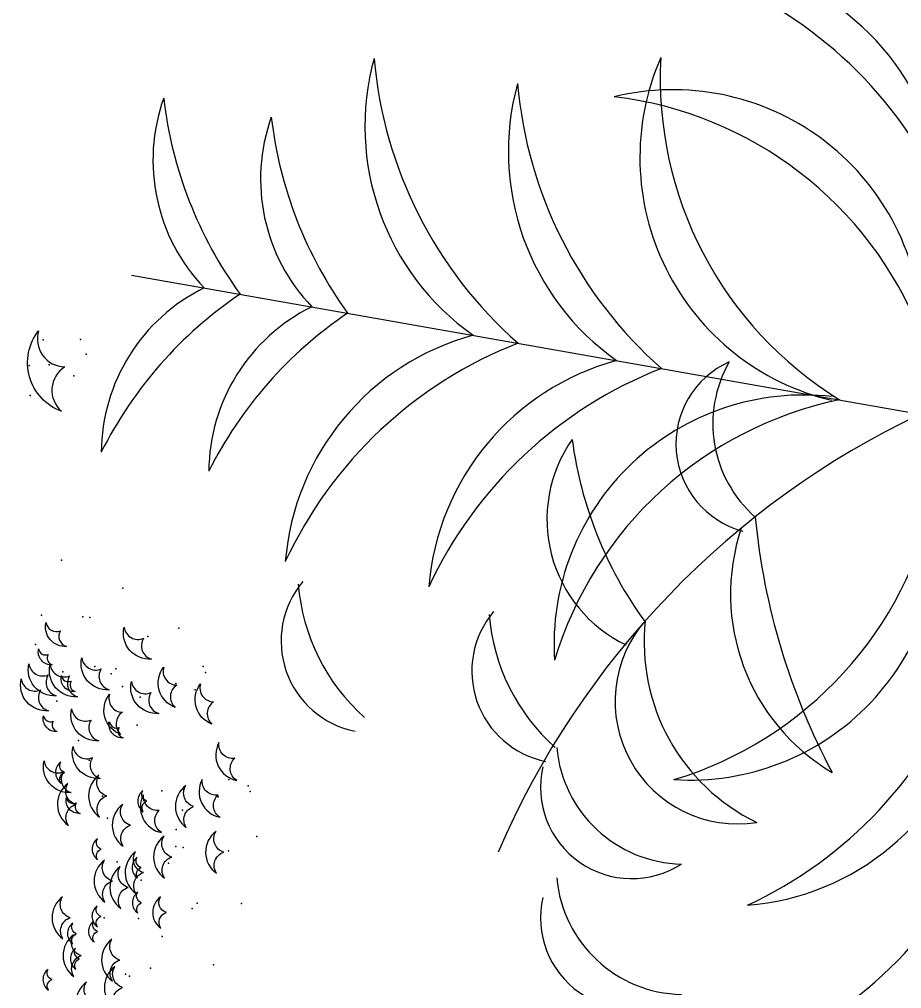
# Model space of a CAD drawing. Header units: millimetres. Extents: x 209.8 to 281.8, y 45 to 110.
# Drawn here: x 251.2494 to 251.6625, y 91.1182 to 91.5723 of the extents above; entities that cross this region are included whole.
import ezdxf

# ---------------------------------------------------------------- set-up
doc = ezdxf.new("R2010")
doc.units = ezdxf.units.MM
doc.header["$LTSCALE"] = 0.65
doc.linetypes.add('DASHED', pattern=[0.75, 0.5, -0.25])
for name, color, linetype in [('ARBOLES', 95, 'Continuous'), ('cajones', 235, 'Continuous'), ('murodelgado', 1, 'Continuous'), ('murosgrueso', 5, 'Continuous'), ('plazaacceso', 251, 'Continuous'), ('vidrios', 4, 'Continuous')]:
    doc.layers.add(name, color=color, linetype=linetype)

# ---------------------------------------------------------------- blocks, each defined once
blk = doc.blocks.new('arb-pl61')
for points in [[(-0.26963, 0.34046, 0.500189), (-0.25698, 0.33466, -0.508573), (-0.28306, 0.33681, 0.500189)], [(-0.23196, 0.34046, -0.500189), (-0.24461, 0.33466, 0.508573), (-0.21854, 0.33681, -0.500189)], [(-0.4982, 0.32697, 0.500189), (-0.4729, 0.31537, -0.508573), (-0.52506, 0.31968, 0.500189)], [(-0.28749, 0.32261, 0.500189), (-0.27484, 0.31681, -0.508573), (-0.30092, 0.31897, 0.500189)], [(-0.2141, 0.32261, -0.500189), (-0.22675, 0.31681, 0.508573), (-0.20068, 0.31897, -0.500189)], [(-0.32215, 0.31346, 0.500189), (-0.30824, 0.31346, -0.508573), (-0.33285, 0.30456, 0.500189)], [(-0.17944, 0.31346, -0.500189), (-0.19335, 0.31346, 0.508573), (-0.16875, 0.30456, -0.500189)], [(-0.28876, 0.30584, 0.500189), (-0.27485, 0.30583, -0.508573), (-0.29945, 0.29693, 0.500189)], [(-0.21283, 0.30584, -0.500189), (-0.22675, 0.30583, 0.508573), (-0.20214, 0.29693, -0.500189)], [(-0.28352, 0.28493, 0.500189), (-0.27087, 0.27913, -0.508573), (-0.29695, 0.28129, 0.500189)], [(-0.21807, 0.28493, -0.500189), (-0.23072, 0.27913, 0.508573), (-0.20465, 0.28129, -0.500189)], [(-0.31357, 0.282, 0.500189), (-0.29965, 0.282, -0.508573), (-0.32426, 0.2731, 0.500189)], [(-0.27535, 0.2797, 0.500189), (-0.26839, 0.27969, -0.508573), (-0.2807, 0.27524, 0.500189)], [(-0.22624, 0.2797, -0.500189), (-0.2332, 0.27969, 0.508573), (-0.2209, 0.27524, -0.500189)], [(-0.18803, 0.282, -0.500189), (-0.20194, 0.282, 0.508573), (-0.17733, 0.2731, -0.500189)], [(-0.34478, 0.26663, 0.500189), (-0.33434, 0.26662, -0.508573), (-0.3528, 0.25995, 0.500189)], [(-0.15682, 0.26663, -0.500189), (-0.16725, 0.26662, 0.508573), (-0.1488, 0.25995, -0.500189)], [(-0.31643, 0.26198, 0.500189), (-0.30252, 0.26197, -0.508573), (-0.32712, 0.25307, 0.500189)], [(-0.31304, 0.26178, 0.500189), (-0.30608, 0.26178, -0.508573), (-0.31839, 0.25733, 0.500189)], [(-0.2859, 0.26484, 0.500189), (-0.27199, 0.26483, -0.508573), (-0.29659, 0.25593, 0.500189)], [(-0.2157, 0.26484, -0.500189), (-0.22961, 0.26483, 0.508573), (-0.205, 0.25593, -0.500189)], [(-0.18516, 0.26198, -0.500189), (-0.19908, 0.26197, 0.508573), (-0.17447, 0.25307, -0.500189)], [(-0.18855, 0.26178, -0.500189), (-0.19551, 0.26178, 0.508573), (-0.18321, 0.25733, -0.500189)], [(-0.33364, 0.25429, 0.500189), (-0.32668, 0.25429, -0.508573), (-0.33899, 0.24984, 0.500189)], [(-0.2636, 0.25739, 0.500189), (-0.24968, 0.25738, -0.508573), (-0.27429, 0.24848, 0.500189)], [(-0.238, 0.25739, -0.500189), (-0.25191, 0.25738, 0.508573), (-0.22731, 0.24848, -0.500189)], [(-0.16795, 0.25429, -0.500189), (-0.17491, 0.25429, 0.508573), (-0.16261, 0.24984, -0.500189)], [(-0.32168, 0.24978, 0.500189), (-0.30777, 0.24978, -0.508573), (-0.33237, 0.24088, 0.500189)], [(-0.17991, 0.24978, -0.500189), (-0.19383, 0.24978, 0.508573), (-0.16922, 0.24088, -0.500189)], [(-0.29348, 0.24251, 0.500189), (-0.28652, 0.24251, -0.508573), (-0.29882, 0.23806, 0.500189)], [(-0.20812, 0.24251, -0.500189), (-0.21507, 0.24251, 0.508573), (-0.20277, 0.23806, -0.500189)], [(-0.31452, 0.24196, 0.500189), (-0.30061, 0.24195, -0.508573), (-0.32521, 0.23305, 0.500189)], [(-0.26169, 0.23736, 0.500189), (-0.24777, 0.23736, -0.508573), (-0.27238, 0.22846, 0.500189)], [(-0.26095, 0.23792, -0.500189), (-0.26791, 0.23792, 0.508573), (-0.2556, 0.23347, -0.500189)], [(-0.23991, 0.23736, -0.500189), (-0.25382, 0.23736, 0.508573), (-0.22921, 0.22846, -0.500189)], [(-0.24064, 0.23792, 0.500189), (-0.23369, 0.23792, -0.508573), (-0.24599, 0.23347, 0.500189)], [(-0.18707, 0.24196, -0.500189), (-0.20099, 0.24195, 0.508573), (-0.17638, 0.23305, -0.500189)], [(-0.16885, 0.22764, -0.500189), (-0.17581, 0.22764, 0.508573), (-0.16351, 0.22319, -0.500189)], [(-0.13922, 0.22899, -0.500189), (-0.15314, 0.22899, 0.508573), (-0.12853, 0.22009, -0.500189)], [(-0.12256, 0.22461, -0.500189), (-0.13647, 0.22461, 0.508573), (-0.11187, 0.21571, -0.500189)], [(-0.16078, 0.22231, -0.500189), (-0.16773, 0.2223, 0.508573), (-0.15543, 0.21786, -0.500189)], [(-0.17481, 0.20931, -0.500189), (-0.18872, 0.20931, 0.508573), (-0.16411, 0.20041, -0.500189)], [(-0.16408, 0.20953, -0.500189), (-0.17104, 0.20952, 0.508573), (-0.15874, 0.20507, -0.500189)], [(-0.15023, 0.20745, -0.500189), (-0.16414, 0.20744, 0.508573), (-0.13954, 0.19855, -0.500189)], [(-0.14882, 0.20571, -0.500189), (-0.15578, 0.20571, 0.508573), (-0.14347, 0.20126, -0.500189)], [(-0.1197, 0.20459, -0.500189), (-0.13361, 0.20458, 0.508573), (-0.109, 0.19569, -0.500189)], [(-0.14265, 0.18512, -0.500189), (-0.14961, 0.18512, 0.508573), (-0.1373, 0.18067, -0.500189)]]:
    blk.add_lwpolyline(points, format="xyb", close=True)
for p in [(-0.51081, 0.3422), (-0.50089, 0.3422), (-0.29252, 0.3422), (-0.28855, 0.3422), (-0.21304, 0.3422), (-0.20907, 0.3422), (-0.3203, 0.33625), (-0.18129, 0.33625), (-0.49097, 0.3303), (-0.28061, 0.33228), (-0.22098, 0.33228), (-0.28855, 0.32237), (-0.21304, 0.32237), (-0.51875, 0.32038), (-0.50287, 0.3184), (-0.32229, 0.31642), (-0.17931, 0.31642), (-0.35602, 0.31245), (-0.14557, 0.31245), (-0.50684, 0.3065), (-0.48898, 0.30055), (-0.28855, 0.29857), (-0.21304, 0.29857), (-0.31038, 0.29064), (-0.29847, 0.29064), (-0.27268, 0.29064), (-0.22892, 0.29064), (-0.20312, 0.29064), (-0.19121, 0.29064), (-0.3461, 0.28667), (-0.3084, 0.28667), (-0.1932, 0.28667), (-0.15549, 0.28667), (-0.38579, 0.2827), (-0.34809, 0.2827), (-0.31633, 0.27874), (-0.18526, 0.27874), (-0.15351, 0.2827), (-0.1158, 0.2827), (-0.28061, 0.27477), (-0.22098, 0.27477), (-0.35801, 0.25891), (-0.3203, 0.25891), (-0.26275, 0.25494), (-0.23884, 0.25494), (-0.18129, 0.25891), (-0.14359, 0.25891), (-0.34213, 0.24899), (-0.30443, 0.24899), (-0.27665, 0.25296), (-0.22495, 0.25296), (-0.19717, 0.24899), (-0.15946, 0.24899), (-0.12771, 0.24502), (-0.12771, 0.23114), (-0.1674, 0.22916), (-0.1297, 0.22916)]:
    blk.add_point(p)
blk = doc.blocks.new('arb-pl52')
blk.add_line((-0.52502, 0.07079), (-0.03261, -0.01603))
for centre, radius, start, end in [((-0.17718, 0.1083), 0.15984, 25.24891, 95.39371), ((-0.26139, 0.00856), 0.26795, 31.37119, 75.03657), ((-0.21952, 0.16372), 0.15984, 164.60629, 234.75109), ((-0.10668, 0.22933), 0.26795, 184.96343, 228.62881), ((-0.05186, 0.14413), 0.15581, 156.36542, 256.57406), ((0.04076, 0.19348), 0.23573, 176.81221, 238.33354), ((-0.12995, 0.14793), 0.15984, 164.60629, 234.75109), ((-0.01711, 0.21354), 0.26795, 184.96343, 228.62881), ((-0.18699, 0.03074), 0.15581, 3.42594, 103.63458), ((-0.25168, -0.0519), 0.23573, 21.66646, 83.18779), ((-0.39629, 0.14255), 0.1154, 160.37567, 223.71003), ((-0.24696, 0.21126), 0.25976, 186.62064, 215.92372), ((-0.32911, 0.1307), 0.1154, 160.37567, 223.71003), ((-0.17979, 0.19941), 0.25976, 186.62064, 215.92372), ((-0.42859, -0.04066), 0.1154, 116.28997, 179.62433), ((-0.31177, -0.1563), 0.25976, 124.07628, 153.37936), ((-0.36141, -0.05251), 0.1154, 116.28997, 179.62433), ((-0.2446, -0.16815), 0.25976, 124.07628, 153.37936), ((-0.26972, -0.12102), 0.15984, 105.24891, 175.39371), ((-0.18613, -0.22127), 0.26795, 111.37119, 155.03657), ((-0.18015, -0.13681), 0.15984, 105.24891, 175.39371), ((-0.09656, -0.23706), 0.26795, 111.37119, 155.03657), ((-0.12887, -0.03478), 0.05628, 114.22575, 255.12788), ((-0.08411, -0.02193), 0.078, 150.43977, 228.66943), ((-0.10548, -0.15995), 0.15581, 83.42594, 183.63458), ((-0.03533, -0.238), 0.23573, 101.66646, 163.18779), ((0.19974, -0.50367), 0.54016, 115.47721, 156.6585), ((-0.17879, -0.08184), 0.08691, 144.98654, 244.40339), ((-0.00215, 0.00098), 0.25, 187.57587, 215.89417), ((-0.25458, -0.01875), 0.23573, 286.81221, 348.33354), ((-0.17653, -0.0889), 0.15581, 266.36542, 6.57406), ((0.28487, -0.04075), 0.42237, 185.40074, 208.13904), ((-0.02158, -0.1285), 0.12951, 161.44767, 239.36723), ((-0.37416, -0.1578), 0.05752, 139.742, 258.74753), ((-0.29627, -0.11229), 0.12508, 184.61802, 228.21064), ((-0.25509, -0.1766), 0.05752, 139.742, 258.74753), ((-0.1772, -0.13109), 0.12508, 184.61802, 228.21064), ((-0.14661, -0.19551), 0.07657, 138.87442, 278.97626), ((-0.08008, -0.15874), 0.12495, 173.75364, 244.09705), ((-0.25364, -0.07998), 0.26795, 294.96343, 338.62881), ((-0.15339, -0.16357), 0.15984, 274.60629, 344.75109), ((-0.17987, -0.21712), 0.08004, 185.18449, 268.65396), ((-0.21267, -0.24925), 0.05701, 167.05775, 302.85325), ((-0.23785, -0.16955), 0.26795, 294.96343, 338.62881), ((-0.1376, -0.25314), 0.15984, 274.60629, 344.75109), ((-0.17987, -0.29859), 0.08004, 185.18449, 268.65396), ((-0.21267, -0.33072), 0.05701, 167.05775, 302.85325), ((-0.18473, -0.22802), 0.25976, 296.62064, 325.92372)]:
    blk.add_arc(centre, radius, start, end)

msp = doc.modelspace()

# ---------------------------------------------------------------- hatches: boundary and pattern name
at = {"layer": 'plazaacceso'}
h = msp.add_hatch(dxfattribs=at)
h.set_pattern_fill('AR-HBONE,_O', color=256, scale=0.003)
h.set_pattern_definition([(45, (0, 0), (4e-17, 0.4310523), [0.9144, -0.3048]), (135, (0.21553, 0.21553), (4e-17, 0.4310523), [0.9144, -0.3048])])
h.paths.add_polyline_path([(253.3557, 90.90934), (252.69329, 92.51801, 0.016413), (251.90502, 93.46156), (251.90502, 91.80926, -0.00637), (252.21189, 91.42556, -0.102766), (253.15502, 86.8853), (255.01269, 86.8853), (254.30759, 88.59765)])
h.paths.add_polyline_path([(251.90502, 93.46156, 0.010968), (251.34443, 94.06244), (249.72588, 94.06244, -0.040708), (251.90502, 91.80926)])
h.paths.add_polyline_path([(248.93216, 96.1481), (248.93216, 94.72281, -0.013389), (249.72588, 94.06244), (251.34443, 94.06244, 0.042635)])
h.paths.add_polyline_path([(252.11107, 89.09517), (253.2716, 89.32112), (253.34423, 88.94808), (252.1837, 88.72213)], flags=25)

# ---------------------------------------------------------------- linework, layer by layer
at = {"layer": 'cajones'}
for centre, radius, start, end in [((237.0009, 79.57518), 19.28226, 37.920968, 75.496224), ((241.75502, 86.8853), 11.4, 319.257537, 23.469947)]:
    msp.add_arc(centre, radius, start, end, dxfattribs=at)
at = {"layer": 'murodelgado'}
for radius, start, end in [(10, 323.639108, 76.146582), (9.85, 323.686416, 76.829086)]:
    msp.add_arc((241.75502, 86.8853), radius, start, end, dxfattribs=at)
at = {"layer": 'murosgrueso', "linetype": 'DASHED', "ltscale": 1.5}
msp.add_arc((241.75502, 86.8853), 10.35, 323.639108, 69.678728, dxfattribs=at)
at = {"layer": 'vidrios'}
for radius in [9.955, 9.895]:
    msp.add_arc((241.75502, 86.8853), radius, 323.66281, 45, dxfattribs=at)

# ---------------------------------------------------------------- block references
at = {"layer": 'ARBOLES', "xscale": 0.75, "yscale": 0.75, "zscale": 0.75}
msp.add_blockref('arb-pl52', (251.69569, 91.39943), dxfattribs=at)
at = {"layer": 'ARBOLES', "xscale": 0.75, "yscale": 0.75, "zscale": 0.75, "rotation": 290.5731994099432}
msp.add_blockref('arb-pl61', (251.17231, 90.97352), dxfattribs=at)

doc.saveas('drawing.dxf')
